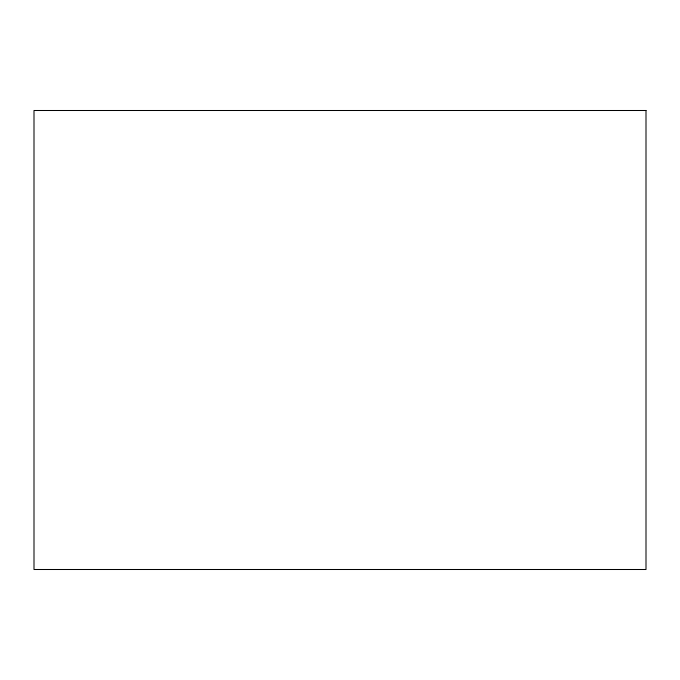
<?xml version="1.0" encoding="UTF-8"?>
<svg xmlns="http://www.w3.org/2000/svg" width="680" height="680" viewBox="0 0 680 680"><rect width="100%" height="100%" fill="white"/><g stroke="black" fill="none" stroke-linecap="round" stroke-linejoin="round"><path stroke-width="1.02" d="M646 110.5L34 110.5L34 569.5L646 569.5L646 110.5"/></g></svg>
